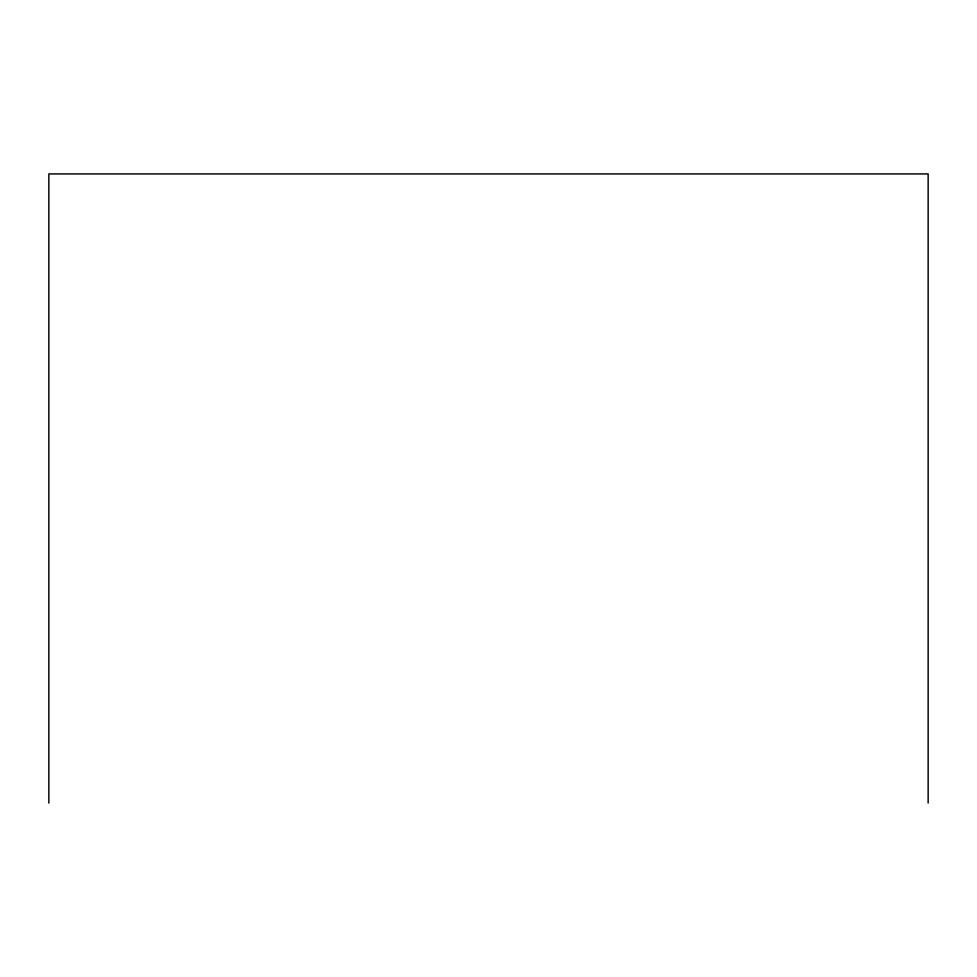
<?xml version="1.0" encoding="UTF-8"?>
<svg xmlns="http://www.w3.org/2000/svg" width="977" height="977" viewBox="0 0 977 977"><rect width="100%" height="100%" fill="white"/><g stroke="black" fill="none" stroke-linecap="round" stroke-linejoin="round"><path stroke-width="1.47" d="M928.15 803.082L928.15 173.918L48.85 173.918L48.85 803.082"/></g></svg>
